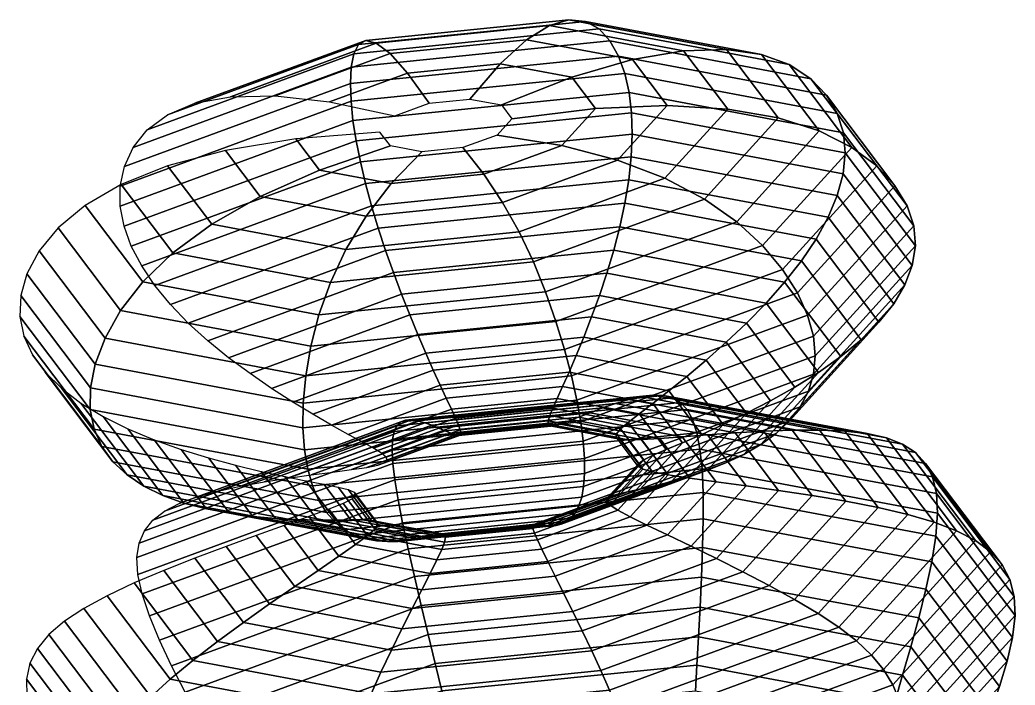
# Model space of a CAD drawing. Extents: x 268 to 383, y 668 to 793.
# Drawn here: x 338.4529 to 338.6745, y 699.446 to 699.5941 of the extents above; entities that cross this region are included whole.
import ezdxf

# ---------------------------------------------------------------- set-up
doc = ezdxf.new("R2010")
doc.units = 0
doc.header["$LTSCALE"] = 0.5
doc.header["$MEASUREMENT"] = 0
doc.layers.add('P01', color=6, linetype='CONTINUOUS')
doc.layers.add('P02', color=1, linetype='CONTINUOUS')

# ---------------------------------------------------------------- blocks, each defined once
blk = doc.blocks.new('1')
at = {"layer": 'P01'}
mesh = blk.add_polymesh((9, 9), dxfattribs=at)
for k, corner in enumerate([(-35.5978, 16.4415, -14.74), (-35.5785, 16.484, -14.6995), (-35.5472, 16.5232, -14.6497), (-35.5019, 16.5567, -14.5903), (-35.4407, 16.5821, -14.5207), (-35.3615, 16.5969, -14.4402), (-35.2622, 16.5988, -14.3483), (-35.141, 16.5854, -14.2446), (-34.9957, 16.5543, -14.1284), (-35.0946, 16.6265, -15.0171), (-35.0928, 16.6625, -14.9669), (-35.087, 16.6924, -14.9031), (-35.0763, 16.7131, -14.8247), (-35.0598, 16.722, -14.7304), (-35.0368, 16.7162, -14.619), (-35.0062, 16.6929, -14.4893), (-34.9673, 16.6493, -14.3403), (-34.9191, 16.5824, -14.1706), (-34.4974, 16.687, -14.9554), (-34.5165, 16.721, -14.9073), (-34.5409, 16.7477, -14.8467), (-34.5712, 16.7643, -14.7725), (-34.6078, 16.7679, -14.6836), (-34.6514, 16.7553, -14.5791), (-34.7023, 16.7237, -14.4579), (-34.7611, 16.6702, -14.319), (-34.8283, 16.5916, -14.1612), (-34.0343, 16.6, -14.5785), (-34.0695, 16.637, -14.5435), (-34.1173, 16.6682, -14.502), (-34.1794, 16.6908, -14.4537), (-34.2573, 16.702, -14.3984), (-34.3525, 16.6992, -14.3359), (-34.4666, 16.6795, -14.2661), (-34.6012, 16.6401, -14.1888), (-34.7579, 16.5784, -14.1039), (-33.8821, 16.3987, -14.0303), (-33.9226, 16.4427, -14.0145), (-33.9782, 16.4841, -14.0007), (-34.0507, 16.5205, -13.99), (-34.1421, 16.5497, -13.9835), (-34.2543, 16.5693, -13.9822), (-34.3892, 16.577, -13.9872), (-34.5487, 16.5706, -13.9996), (-34.7348, 16.5478, -14.0205), (-34.099, 16.16, -13.5203), (-34.132, 16.2123, -13.5223), (-34.1765, 16.2658, -13.5343), (-34.2342, 16.3186, -13.5586), (-34.3063, 16.369, -13.5975), (-34.3943, 16.4152, -13.6531), (-34.4996, 16.4556, -13.7277), (-34.6236, 16.4882, -13.8236), (-34.7677, 16.5115, -13.943), (-34.6022, 15.9751, -13.2433), (-34.6176, 16.0339, -13.2549), (-34.6367, 16.0967, -13.2809), (-34.6598, 16.1621, -13.3243), (-34.6871, 16.229, -13.3878), (-34.719, 16.2959, -13.4743), (-34.7556, 16.3615, -13.5867), (-34.7973, 16.4244, -13.7279), (-34.8443, 16.4834, -13.9008), (-35.1994, 15.9146, -13.305), (-35.1939, 15.9754, -13.3145), (-35.1828, 16.0413, -13.3374), (-35.1649, 16.1109, -13.3765), (-35.1391, 16.1832, -13.4345), (-35.1044, 16.2568, -13.5141), (-35.0595, 16.3307, -13.6181), (-35.0034, 16.4035, -13.7492), (-34.9351, 16.4742, -13.9102), (-35.6625, 16.0015, -13.6819), (-35.6409, 16.0594, -13.6782), (-35.6064, 16.1208, -13.6821), (-35.5567, 16.1845, -13.6953), (-35.4897, 16.249, -13.7197), (-35.4032, 16.313, -13.7573), (-35.2952, 16.3749, -13.8099), (-35.1633, 16.4335, -13.8793), (-35.0055, 16.4874, -13.9675)]):
    mesh.set_mesh_vertex(divmod(k, 9), corner)
mesh = blk.add_polymesh((9, 9), dxfattribs=at)
for k, corner in enumerate([(-35.4554, 16.0929, -14.7974), (-35.4949, 16.1341, -14.8114), (-35.5298, 16.1766, -14.8204), (-35.5591, 16.2201, -14.8239), (-35.5823, 16.2643, -14.8213), (-35.5985, 16.3088, -14.8121), (-35.6069, 16.3534, -14.7958), (-35.607, 16.3978, -14.772), (-35.5978, 16.4415, -14.74), (-35.016, 16.2544, -15.0393), (-35.0323, 16.3041, -15.0662), (-35.0473, 16.3539, -15.0861), (-35.0607, 16.4033, -15.0983), (-35.0723, 16.4517, -15.1021), (-35.0817, 16.4988, -15.0966), (-35.0888, 16.5439, -15.0812), (-35.0931, 16.5866, -15.0549), (-35.0946, 16.6265, -15.0171), (-34.4945, 16.3073, -14.9854), (-34.4832, 16.3598, -15.0094), (-34.4747, 16.412, -15.0269), (-34.4692, 16.4632, -15.0372), (-34.467, 16.5131, -15.0395), (-34.4684, 16.5609, -15.0332), (-34.4737, 16.6063, -15.0176), (-34.4833, 16.6485, -14.9919), (-34.4974, 16.687, -14.9554), (-34.09, 16.2313, -14.6563), (-34.0574, 16.2798, -14.6629), (-34.0306, 16.3285, -14.6655), (-34.0104, 16.3771, -14.6638), (-33.9975, 16.4249, -14.6575), (-33.9927, 16.4716, -14.6462), (-33.9967, 16.5167, -14.6294), (-34.0103, 16.5596, -14.607), (-34.0343, 16.6, -14.5785), (-33.9571, 16.0556, -14.1776), (-33.9175, 16.0947, -14.1589), (-33.8847, 16.1355, -14.1399), (-33.8597, 16.1777, -14.1209), (-33.8433, 16.2209, -14.1019), (-33.8364, 16.2649, -14.0832), (-33.84, 16.3094, -14.0649), (-33.8549, 16.3541, -14.0472), (-33.8821, 16.3987, -14.0303), (-34.1466, 15.8471, -13.7323), (-34.1169, 15.8753, -13.69), (-34.0927, 15.9067, -13.6509), (-34.0745, 15.9412, -13.6157), (-34.0631, 15.9789, -13.585), (-34.0592, 16.0197, -13.5594), (-34.0634, 16.0635, -13.5397), (-34.0764, 16.1103, -13.5264), (-34.099, 16.16, -13.5203), (-34.5859, 15.6856, -13.4903), (-34.5795, 15.7052, -13.4353), (-34.5751, 15.7293, -13.3853), (-34.5729, 15.758, -13.3413), (-34.5731, 15.7915, -13.3041), (-34.5759, 15.8298, -13.2749), (-34.5816, 15.8731, -13.2543), (-34.5903, 15.9215, -13.2435), (-34.6022, 15.9751, -13.2433), (-35.1075, 15.6327, -13.5442), (-35.1286, 15.6496, -13.492), (-35.1478, 15.6713, -13.4444), (-35.1645, 15.6981, -13.4024), (-35.1785, 15.7301, -13.3667), (-35.1893, 15.7676, -13.3382), (-35.1966, 15.8107, -13.3179), (-35.2001, 15.8596, -13.3065), (-35.1994, 15.9146, -13.305), (-35.5119, 15.7087, -13.8733), (-35.5545, 15.7295, -13.8385), (-35.5919, 15.7547, -13.8058), (-35.6233, 15.7842, -13.7757), (-35.6479, 15.8183, -13.7487), (-35.665, 15.8569, -13.7253), (-35.6736, 15.9003, -13.7061), (-35.6731, 15.9485, -13.6914), (-35.6625, 16.0015, -13.6819)]):
    mesh.set_mesh_vertex(divmod(k, 9), corner)
mesh = blk.add_polymesh((2, 9), dxfattribs=at)
for k, corner in enumerate([(-35.6625, 16.0015, -13.6819), (-35.6409, 16.0594, -13.6782), (-35.6064, 16.1208, -13.6821), (-35.5567, 16.1845, -13.6953), (-35.4897, 16.249, -13.7197), (-35.4032, 16.313, -13.7573), (-35.2952, 16.3749, -13.8099), (-35.1633, 16.4335, -13.8793), (-35.0055, 16.4874, -13.9675), (-35.8147, 16.2028, -14.23), (-35.7878, 16.2537, -14.2073), (-35.7455, 16.3049, -14.1833), (-35.6854, 16.3548, -14.1589), (-35.6049, 16.4014, -14.1346), (-35.5014, 16.4429, -14.1111), (-35.3726, 16.4774, -14.0888), (-35.2158, 16.503, -14.0686), (-35.0286, 16.518, -14.0509)]):
    mesh.set_mesh_vertex(divmod(k, 9), corner)
mesh = blk.add_polymesh((9, 9), dxfattribs=at)
for k, corner in enumerate([(-35.0993, 15.8451, -14.6051), (-35.1363, 15.8657, -14.6278), (-35.1778, 15.8898, -14.6528), (-35.2228, 15.9171, -14.6792), (-35.2699, 15.9474, -14.706), (-35.3179, 15.9804, -14.7322), (-35.3657, 16.0158, -14.7568), (-35.4119, 16.0534, -14.7789), (-35.4554, 16.0929, -14.7974), (-34.8811, 15.9253, -14.7252), (-34.8946, 15.9545, -14.7608), (-34.9098, 15.9883, -14.8004), (-34.9265, 16.026, -14.8424), (-34.9441, 16.0672, -14.8854), (-34.9622, 16.1111, -14.9281), (-34.9806, 16.1574, -14.9689), (-34.9986, 16.2053, -15.0065), (-35.016, 16.2544, -15.0393), (-34.622, 15.9515, -14.6985), (-34.6077, 15.9836, -14.7312), (-34.5918, 16.0205, -14.7675), (-34.5748, 16.0617, -14.806), (-34.5574, 16.1064, -14.8454), (-34.5401, 16.1539, -14.8844), (-34.5234, 16.2037, -14.9217), (-34.508, 16.2551, -14.9558), (-34.4945, 16.3073, -14.9854), (-34.4212, 15.9138, -14.535), (-34.3852, 15.9418, -14.5501), (-34.3451, 15.9742, -14.5667), (-34.3021, 16.0105, -14.5841), (-34.2575, 16.05, -14.6014), (-34.2127, 16.0924, -14.618), (-34.1689, 16.1371, -14.6332), (-34.1276, 16.1836, -14.6462), (-34.09, 16.2313, -14.6563), (-34.3551, 15.8265, -14.2972), (-34.3121, 15.8451, -14.2868), (-34.2641, 15.867, -14.2748), (-34.2125, 15.8919, -14.2613), (-34.159, 15.9197, -14.2465), (-34.1051, 15.9501, -14.2305), (-34.0524, 15.9831, -14.2136), (-34.0026, 16.0183, -14.1959), (-33.9571, 16.0556, -14.1776), (-34.4492, 15.723, -14.076), (-34.4163, 15.7305, -14.0419), (-34.3796, 15.7399, -14.0032), (-34.3402, 15.7514, -13.961), (-34.2994, 15.7651, -13.9162), (-34.2584, 15.7814, -13.87), (-34.2185, 15.8004, -13.8232), (-34.1808, 15.8222, -13.777), (-34.1466, 15.8471, -13.7323), (-34.6675, 15.6427, -13.9558), (-34.658, 15.6416, -13.9088), (-34.6476, 15.6414, -13.8556), (-34.6365, 15.6424, -13.7978), (-34.6252, 15.6454, -13.7368), (-34.6141, 15.6507, -13.6741), (-34.6036, 15.6588, -13.6112), (-34.5941, 15.6703, -13.5494), (-34.5859, 15.6856, -13.4903), (-34.9265, 15.6165, -13.9826), (-34.9449, 15.6125, -13.9384), (-34.9656, 15.6091, -13.8885), (-34.9882, 15.6068, -13.8342), (-35.0119, 15.6062, -13.7768), (-35.0363, 15.6079, -13.7177), (-35.0607, 15.6125, -13.6584), (-35.0847, 15.6205, -13.6001), (-35.1075, 15.6327, -13.5442), (-35.1274, 15.6542, -14.1461), (-35.1674, 15.6543, -14.1195), (-35.2123, 15.6554, -14.0892), (-35.2609, 15.658, -14.0561), (-35.3118, 15.6625, -14.0208), (-35.3637, 15.6694, -13.9842), (-35.4152, 15.679, -13.9469), (-35.4651, 15.692, -13.9097), (-35.5119, 15.7087, -13.8733)]):
    mesh.set_mesh_vertex(divmod(k, 9), corner)
mesh = blk.add_polymesh((2, 9), dxfattribs=at)
for k, corner in enumerate([(-35.5119, 15.7087, -13.8733), (-35.5545, 15.7295, -13.8385), (-35.5919, 15.7547, -13.8058), (-35.6233, 15.7842, -13.7757), (-35.6479, 15.8183, -13.7487), (-35.665, 15.8569, -13.7253), (-35.6736, 15.9003, -13.7061), (-35.6731, 15.9485, -13.6914), (-35.6625, 16.0015, -13.6819), (-35.6448, 15.8845, -14.352), (-35.6944, 15.9146, -14.3425), (-35.7378, 15.9477, -14.3314), (-35.774, 15.9836, -14.3187), (-35.8022, 16.0223, -14.3043), (-35.8213, 16.0637, -14.2883), (-35.8303, 16.1076, -14.2706), (-35.8285, 16.154, -14.2512), (-35.8147, 16.2028, -14.23)]):
    mesh.set_mesh_vertex(divmod(k, 9), corner)
mesh = blk.add_polymesh((9, 9), dxfattribs=at)
for k, corner in enumerate([(-35.0576, 15.7716, -14.6064), (-35.0332, 15.7765, -14.5814), (-35.0182, 15.7816, -14.565), (-35.0123, 15.7874, -14.5565), (-35.0149, 15.7945, -14.555), (-35.0254, 15.8033, -14.5599), (-35.0433, 15.8143, -14.5704), (-35.0681, 15.8281, -14.5857), (-35.0993, 15.8451, -14.6051), (-34.8609, 15.844, -14.7147), (-34.8538, 15.8424, -14.6802), (-34.8497, 15.8436, -14.6579), (-34.8484, 15.8477, -14.6467), (-34.8499, 15.8551, -14.6459), (-34.854, 15.8662, -14.6542), (-34.8607, 15.8814, -14.6709), (-34.8697, 15.901, -14.6949), (-34.8811, 15.9253, -14.7252), (-34.6274, 15.8676, -14.6906), (-34.6409, 15.864, -14.6582), (-34.6496, 15.8639, -14.6372), (-34.6539, 15.8674, -14.6266), (-34.6541, 15.875, -14.6256), (-34.6506, 15.8869, -14.6332), (-34.6439, 15.9034, -14.6485), (-34.6342, 15.9249, -14.6706), (-34.622, 15.9515, -14.6985), (-34.4463, 15.8336, -14.5432), (-34.4758, 15.833, -14.5238), (-34.4944, 15.8347, -14.5109), (-34.503, 15.8391, -14.5038), (-34.5022, 15.8464, -14.502), (-34.4929, 15.8572, -14.5049), (-34.4758, 15.8718, -14.5117), (-34.4516, 15.8905, -14.522), (-34.4212, 15.9138, -14.535), (-34.3868, 15.7549, -14.3289), (-34.4215, 15.7613, -14.3284), (-34.4434, 15.7673, -14.3273), (-34.4534, 15.7735, -14.3253), (-34.4523, 15.7804, -14.3223), (-34.4411, 15.7887, -14.3182), (-34.4206, 15.7988, -14.3128), (-34.3916, 15.8112, -14.3058), (-34.3551, 15.8265, -14.2972), (-34.4716, 15.6616, -14.1295), (-34.4989, 15.6762, -14.1466), (-34.5161, 15.6873, -14.1564), (-34.5241, 15.6957, -14.1591), (-34.5235, 15.7022, -14.1551), (-34.515, 15.7074, -14.1445), (-34.4993, 15.7121, -14.1276), (-34.4772, 15.7171, -14.1047), (-34.4492, 15.723, -14.076), (-34.6684, 15.5893, -14.0212), (-34.6782, 15.6102, -14.0478), (-34.6847, 15.6253, -14.0636), (-34.688, 15.6355, -14.0689), (-34.6884, 15.6415, -14.0643), (-34.6863, 15.6444, -14.0502), (-34.6819, 15.645, -14.0271), (-34.6756, 15.6441, -13.9955), (-34.6675, 15.6427, -13.9558), (-34.9018, 15.5656, -14.0453), (-34.8911, 15.5886, -14.0698), (-34.8848, 15.605, -14.0842), (-34.8825, 15.6158, -14.089), (-34.8842, 15.6217, -14.0845), (-34.8897, 15.6238, -14.0712), (-34.8987, 15.623, -14.0495), (-34.911, 15.6203, -14.0198), (-34.9265, 15.6165, -13.9826), (-35.0829, 15.5996, -14.1927), (-35.0563, 15.6197, -14.2042), (-35.0399, 15.6342, -14.2105), (-35.0334, 15.6441, -14.2118), (-35.0361, 15.6502, -14.2081), (-35.0474, 15.6534, -14.1995), (-35.0668, 15.6546, -14.1863), (-35.0937, 15.6546, -14.1684), (-35.1274, 15.6542, -14.1461)]):
    mesh.set_mesh_vertex(divmod(k, 9), corner)
mesh = blk.add_polymesh((9, 9), dxfattribs=at)
for k, corner in enumerate([(-35.5583, 15.4899, -15.2162), (-35.5678, 15.5331, -15.2016), (-35.57, 15.5706, -15.1834), (-35.5651, 15.6029, -15.1615), (-35.5531, 15.6306, -15.1356), (-35.5341, 15.6542, -15.1055), (-35.5081, 15.6743, -15.071), (-35.4754, 15.6914, -15.0318), (-35.4358, 15.7061, -14.9877), (-34.9882, 15.6995, -15.5301), (-34.9954, 15.7435, -15.5167), (-34.9998, 15.7801, -15.4974), (-35.0015, 15.81, -15.4719), (-35.0005, 15.8337, -15.4399), (-34.997, 15.8516, -15.4013), (-34.9909, 15.8644, -15.3558), (-34.9824, 15.8726, -15.3032), (-34.9716, 15.8767, -15.2433), (-34.3115, 15.768, -15.4602), (-34.3161, 15.8123, -15.4465), (-34.3231, 15.8488, -15.4275), (-34.3326, 15.8779, -15.4027), (-34.3447, 15.9002, -15.3721), (-34.3595, 15.9163, -15.3354), (-34.377, 15.9267, -15.2923), (-34.3974, 15.9319, -15.2427), (-34.4207, 15.9326, -15.1864), (-33.7868, 15.6695, -15.0331), (-33.7892, 15.7134, -15.0178), (-33.7982, 15.7502, -15.0003), (-33.8138, 15.7804, -14.9806), (-33.8361, 15.8046, -14.9582), (-33.8651, 15.8234, -14.933), (-33.9009, 15.8372, -14.9049), (-33.9437, 15.8467, -14.8735), (-33.9934, 15.8523, -14.8387), (-33.6143, 15.4414, -14.412), (-33.6161, 15.4844, -14.3943), (-33.6258, 15.5221, -14.3792), (-33.6433, 15.5549, -14.3666), (-33.6689, 15.5836, -14.3562), (-33.7026, 15.6085, -14.3479), (-33.7445, 15.6303, -14.3414), (-33.7946, 15.6495, -14.3365), (-33.853, 15.6666, -14.333), (-33.8601, 15.1709, -13.8342), (-33.8629, 15.2129, -13.8141), (-33.8716, 15.2516, -13.8012), (-33.8863, 15.2876, -13.7953), (-33.9072, 15.3215, -13.7962), (-33.9342, 15.3537, -13.8035), (-33.9675, 15.385, -13.8172), (-34.0071, 15.4157, -13.8369), (-34.0531, 15.4464, -13.8625), (-34.4302, 14.9614, -13.5202), (-34.4352, 15.0025, -13.4989), (-34.4418, 15.042, -13.4873), (-34.4499, 15.0804, -13.485), (-34.4597, 15.1184, -13.4919), (-34.4713, 15.1563, -13.5078), (-34.4847, 15.1948, -13.5324), (-34.5, 15.2345, -13.5655), (-34.5173, 15.2758, -13.6069), (-35.1069, 14.8928, -13.5902), (-35.1146, 14.9336, -13.5691), (-35.1185, 14.9734, -13.5572), (-35.1188, 15.0126, -13.5541), (-35.1156, 15.0519, -13.5597), (-35.1088, 15.0917, -13.5737), (-35.0986, 15.1326, -13.5958), (-35.0851, 15.1752, -13.6259), (-35.0683, 15.2199, -13.6638), (-35.6317, 14.9914, -14.0172), (-35.6414, 15.0326, -13.9979), (-35.6434, 15.0719, -13.9843), (-35.6376, 15.11, -13.9763), (-35.6242, 15.1474, -13.9736), (-35.6032, 15.1845, -13.976), (-35.5747, 15.222, -13.9833), (-35.5388, 15.2604, -13.9952), (-35.4956, 15.3002, -14.0115)]):
    mesh.set_mesh_vertex(divmod(k, 9), corner)
mesh = blk.add_polymesh((9, 9), dxfattribs=at)
for k, corner in enumerate([(-35.4358, 15.7061, -14.9877), (-35.39, 15.7188, -14.9389), (-35.3395, 15.7298, -14.8868), (-35.2866, 15.7394, -14.8333), (-35.2332, 15.7476, -14.78), (-35.1816, 15.7547, -14.7289), (-35.1337, 15.761, -14.6817), (-35.0917, 15.7666, -14.6403), (-35.0576, 15.7716, -14.6064), (-34.9716, 15.8767, -15.2433), (-34.9587, 15.8774, -15.1764), (-34.9441, 15.8752, -15.1045), (-34.9287, 15.8709, -15.0303), (-34.913, 15.8653, -14.9564), (-34.8976, 15.8591, -14.8853), (-34.8834, 15.853, -14.8196), (-34.8709, 15.8477, -14.7618), (-34.8609, 15.844, -14.7147), (-34.4207, 15.9326, -15.1864), (-34.4468, 15.9292, -15.1235), (-34.4748, 15.9227, -15.056), (-34.5039, 15.914, -14.9864), (-34.5328, 15.9039, -14.9171), (-34.5606, 15.8933, -14.8504), (-34.5864, 15.8831, -14.7889), (-34.609, 15.8742, -14.7348), (-34.6274, 15.8676, -14.6906), (-33.9934, 15.8523, -14.8387), (-34.0498, 15.8547, -14.8004), (-34.1109, 15.8544, -14.7599), (-34.1744, 15.8521, -14.7183), (-34.238, 15.8485, -14.6772), (-34.2993, 15.8442, -14.6377), (-34.356, 15.8398, -14.6014), (-34.4058, 15.8361, -14.5694), (-34.4463, 15.8336, -14.5432), (-33.853, 15.6666, -14.333), (-33.9194, 15.6821, -14.3306), (-33.9913, 15.6962, -14.3291), (-34.0662, 15.7089, -14.3284), (-34.1411, 15.7203, -14.3283), (-34.2134, 15.7306, -14.3284), (-34.2803, 15.7397, -14.3287), (-34.339, 15.7478, -14.329), (-34.3868, 15.7549, -14.3289), (-34.0531, 15.4464, -13.8625), (-34.1053, 15.4775, -13.8934), (-34.1618, 15.5086, -13.9284), (-34.2205, 15.5391, -13.9657), (-34.2792, 15.5684, -14.0036), (-34.3358, 15.5959, -14.0406), (-34.3882, 15.621, -14.0751), (-34.4342, 15.6431, -14.1052), (-34.4716, 15.6616, -14.1295), (-34.5173, 15.2758, -13.6069), (-34.5366, 15.319, -13.656), (-34.5572, 15.3633, -13.7107), (-34.5784, 15.4076, -13.7686), (-34.5995, 15.4507, -13.8273), (-34.6197, 15.4915, -13.8843), (-34.6385, 15.529, -13.9372), (-34.6549, 15.5619, -13.9837), (-34.6684, 15.5893, -14.0212), (-35.0683, 15.2199, -13.6638), (-35.0485, 15.2671, -13.7088), (-35.0265, 15.3157, -13.7592), (-35.0032, 15.3645, -13.8125), (-34.9796, 15.4121, -13.8665), (-34.9568, 15.4574, -13.9191), (-34.9355, 15.4989, -13.9679), (-34.9169, 15.5354, -14.0108), (-34.9018, 15.5656, -14.0453), (-35.4956, 15.3002, -14.0115), (-35.4455, 15.3417, -14.0319), (-35.3904, 15.3841, -14.0553), (-35.3326, 15.4264, -14.0806), (-35.2744, 15.4675, -14.1065), (-35.2181, 15.5064, -14.1318), (-35.1659, 15.5421, -14.1554), (-35.1201, 15.5735, -14.1761), (-35.0829, 15.5996, -14.1927)]):
    mesh.set_mesh_vertex(divmod(k, 9), corner)
mesh = blk.add_polymesh((2, 9), dxfattribs=at)
for k, corner in enumerate([(-35.1274, 15.6542, -14.1461), (-35.1674, 15.6543, -14.1195), (-35.2123, 15.6554, -14.0892), (-35.2609, 15.658, -14.0561), (-35.3118, 15.6625, -14.0208), (-35.3637, 15.6694, -13.9842), (-35.4152, 15.679, -13.9469), (-35.4651, 15.692, -13.9097), (-35.5119, 15.7087, -13.8733), (-35.1934, 15.7415, -14.3838), (-35.2405, 15.751, -14.3828), (-35.2934, 15.7627, -14.3812), (-35.3505, 15.7766, -14.3789), (-35.4104, 15.7928, -14.3758), (-35.4713, 15.8117, -14.3717), (-35.5317, 15.8331, -14.3665), (-35.5901, 15.8573, -14.36), (-35.6448, 15.8845, -14.352)]):
    mesh.set_mesh_vertex(divmod(k, 9), corner)
mesh = blk.add_polymesh((9, 9), dxfattribs=at)
for k, corner in enumerate([(-35.3419, 15.0468, -15.2566), (-35.3694, 15.0981, -15.2542), (-35.3997, 15.1535, -15.2521), (-35.4312, 15.2116, -15.2497), (-35.4627, 15.2709, -15.2465), (-35.4925, 15.3298, -15.2421), (-35.5194, 15.3869, -15.236), (-35.5418, 15.4408, -15.2275), (-35.5583, 15.4899, -15.2162), (-34.8773, 15.2175, -15.5125), (-34.8909, 15.274, -15.5177), (-34.9057, 15.3351, -15.524), (-34.9213, 15.3991, -15.5305), (-34.9369, 15.4641, -15.5361), (-34.952, 15.5285, -15.5398), (-34.966, 15.5904, -15.5407), (-34.9782, 15.648, -15.5378), (-34.9882, 15.6995, -15.5301), (-34.3258, 15.2734, -15.4555), (-34.3229, 15.3315, -15.459), (-34.3195, 15.3945, -15.4634), (-34.316, 15.4604, -15.4679), (-34.3128, 15.5274, -15.4716), (-34.3104, 15.5935, -15.4735), (-34.3091, 15.657, -15.4728), (-34.3093, 15.7158, -15.4687), (-34.3115, 15.768, -15.4602), (-33.8982, 15.1931, -15.1075), (-33.8824, 15.2488, -15.1006), (-33.8649, 15.3091, -15.0935), (-33.8466, 15.3722, -15.0859), (-33.8289, 15.4365, -15.0777), (-33.8128, 15.5001, -15.0686), (-33.7997, 15.5613, -15.0582), (-33.7906, 15.6183, -15.0465), (-33.7868, 15.6695, -15.0331), (-33.7576, 15.0072, -14.6013), (-33.7377, 15.0574, -14.5793), (-33.7155, 15.1115, -14.5554), (-33.6924, 15.1682, -14.5304), (-33.6698, 15.2261, -14.5049), (-33.6493, 15.2838, -14.4797), (-33.6323, 15.3399, -14.4553), (-33.6201, 15.3929, -14.4326), (-33.6143, 15.4414, -14.412), (-33.9579, 14.7868, -14.1304), (-33.944, 14.8304, -14.0942), (-33.9284, 14.8772, -14.0548), (-33.9122, 14.9263, -14.0135), (-33.8965, 14.9767, -13.972), (-33.8824, 15.0274, -13.9318), (-33.8709, 15.0773, -13.8944), (-33.8631, 15.1255, -13.8613), (-33.8601, 15.1709, -13.8342), (-34.4225, 14.6161, -13.8746), (-34.4225, 14.6545, -13.8307), (-34.4223, 14.6956, -13.7828), (-34.4222, 14.7389, -13.7327), (-34.4223, 14.7835, -13.6825), (-34.4229, 14.8287, -13.6341), (-34.4243, 14.8739, -13.5896), (-34.4267, 14.9184, -13.551), (-34.4302, 14.9614, -13.5202), (-34.974, 14.5602, -13.9316), (-34.9905, 14.5969, -13.8894), (-35.0086, 14.6362, -13.8434), (-35.0274, 14.6775, -13.7952), (-35.0464, 14.7202, -13.747), (-35.0645, 14.7637, -13.7004), (-35.0812, 14.8073, -13.6575), (-35.0956, 14.8505, -13.6201), (-35.1069, 14.8928, -13.5902), (-35.4016, 14.6405, -14.2796), (-35.431, 14.6796, -14.2479), (-35.4632, 14.7216, -14.2134), (-35.4969, 14.7657, -14.1772), (-35.5303, 14.8111, -14.1408), (-35.5621, 14.8571, -14.1054), (-35.5906, 14.903, -14.0721), (-35.6143, 14.948, -14.0423), (-35.6317, 14.9914, -14.0172)]):
    mesh.set_mesh_vertex(divmod(k, 9), corner)
mesh = blk.add_polymesh((2, 9), dxfattribs=at)
for k, corner in enumerate([(-35.0829, 15.5996, -14.1927), (-35.0563, 15.6197, -14.2042), (-35.0399, 15.6342, -14.2105), (-35.0334, 15.6441, -14.2118), (-35.0361, 15.6502, -14.2081), (-35.0474, 15.6534, -14.1995), (-35.0668, 15.6546, -14.1863), (-35.0937, 15.6546, -14.1684), (-35.1274, 15.6542, -14.1461), (-35.1424, 15.6783, -14.407), (-35.1105, 15.6914, -14.3996), (-35.0909, 15.7016, -14.3942), (-35.083, 15.7097, -14.3903), (-35.086, 15.7162, -14.3878), (-35.0993, 15.722, -14.3862), (-35.122, 15.7276, -14.3852), (-35.1537, 15.7339, -14.3846), (-35.1934, 15.7415, -14.3838)]):
    mesh.set_mesh_vertex(divmod(k, 9), corner)
mesh = blk.add_polymesh((2, 9), dxfattribs=at)
for k, corner in enumerate([(-35.4956, 15.3002, -14.0115), (-35.4455, 15.3417, -14.0319), (-35.3904, 15.3841, -14.0553), (-35.3326, 15.4264, -14.0806), (-35.2744, 15.4675, -14.1065), (-35.2181, 15.5064, -14.1318), (-35.1659, 15.5421, -14.1554), (-35.1201, 15.5735, -14.1761), (-35.0829, 15.5996, -14.1927), (-35.636, 15.4859, -14.5172), (-35.5759, 15.5142, -14.5018), (-35.51, 15.5423, -14.4861), (-35.4409, 15.5696, -14.4705), (-35.3713, 15.5956, -14.4554), (-35.304, 15.62, -14.4411), (-35.2416, 15.6423, -14.4281), (-35.1868, 15.6618, -14.4166), (-35.1424, 15.6783, -14.407)]):
    mesh.set_mesh_vertex(divmod(k, 9), corner)
mesh = blk.add_polymesh((2, 9), dxfattribs=at)
for k, corner in enumerate([(-35.6317, 14.9914, -14.0172), (-35.6414, 15.0326, -13.9979), (-35.6434, 15.0719, -13.9843), (-35.6376, 15.11, -13.9763), (-35.6242, 15.1474, -13.9736), (-35.6032, 15.1845, -13.976), (-35.5747, 15.222, -13.9833), (-35.5388, 15.2604, -13.9952), (-35.4956, 15.3002, -14.0115), (-35.8041, 15.2194, -14.6383), (-35.8146, 15.2615, -14.6214), (-35.8158, 15.3001, -14.6055), (-35.8081, 15.3355, -14.5903), (-35.7913, 15.3685, -14.5756), (-35.7656, 15.3994, -14.5611), (-35.7311, 15.429, -14.5467), (-35.6879, 15.4576, -14.5322), (-35.636, 15.4859, -14.5172)]):
    mesh.set_mesh_vertex(divmod(k, 9), corner)

msp = doc.modelspace()

# ---------------------------------------------------------------- block references
at = {"layer": 'P02', "xscale": 0.09999999999990905, "yscale": 0.1000000000000227, "zscale": 0.1}
msp.add_blockref('1', (342.03592, 697.9173), dxfattribs=at)

doc.saveas('drawing.dxf')
